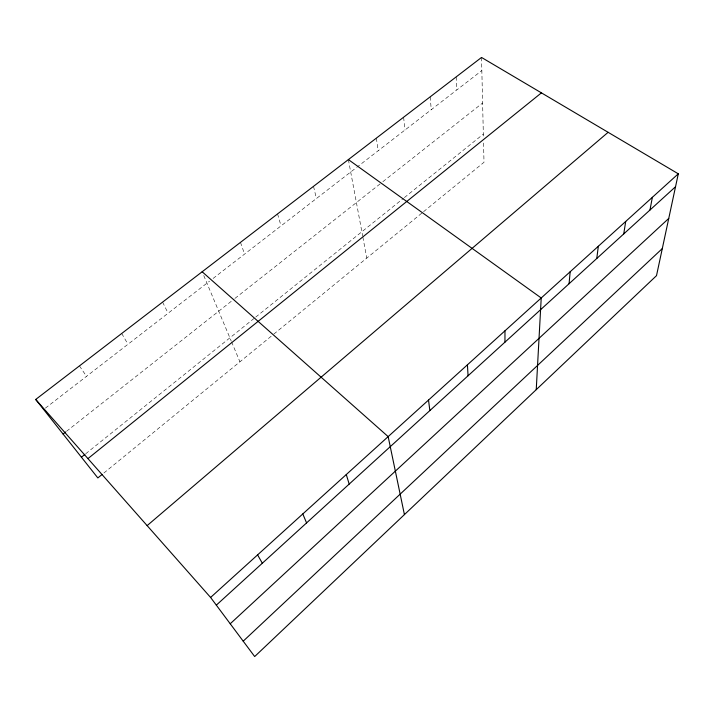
<?xml version="1.0" encoding="UTF-8"?>
<svg xmlns="http://www.w3.org/2000/svg" width="714" height="714" viewBox="0 0 714 714"><rect width="100%" height="100%" fill="white"/><g stroke="black" fill="none" stroke-linecap="round" stroke-linejoin="round"><path stroke-width="0.54" stroke-dasharray="3.57 2.68" d="M103.887 473.007L272.971 334.786M273.819 334.09L422.724 212.37M423.563 211.692L484.003 162.283L483.521 141.693M85.742 453.738L254.853 317.792M255.71 317.105L403.526 198.269M404.383 197.582L483.342 134.107M66.536 431.283L234.13 299.05M234.986 298.372L381.133 183.07M382.838 181.722L482.602 103.003M45.393 408.14L209.577 281.155M213.084 278.451L355.858 168.022M356.714 167.353L481.834 70.579M79.441 365.907L86.519 376.332M121.719 333.483L127.984 344.264M162.605 302.111L168.111 313.232M203.758 275.568L231.149 340.855M231.568 341.845L239.931 361.793M240.466 242.376L244.581 254.086M277.567 213.923L281.048 225.883M313.517 186.336L316.4 198.537M348.378 159.588L362.65 235.977M362.846 237.03L366.782 258.102M376.332 138.15L378.206 150.734M403.588 117.239L405.052 129.975M430.194 96.827L431.256 109.706M456.166 76.907L456.844 89.91M481.531 57.45L483.414 137.356"/><path stroke-width="1.07" d="M504.95 342.167L504.976 330.814M536.241 389.657L541.221 297.979L348.378 159.588M569.067 283.744L570.174 271.748M596.77 258.504L598.332 246.25M623.733 233.933L625.714 221.447M649.972 210.023L652.364 197.314M678.3 173.814L656.505 275.658L254.675 656.55L210.594 597.457L35.7 399.465L481.531 57.45L678.3 173.814L210.594 597.457M243.206 641.172L662.306 248.57M230.229 623.777L668.75 218.43M216.333 605.142L675.533 186.729M147.138 525.62L608.114 132.313M102.156 474.417L97.845 477.943L35.7 399.465M87.947 458.611L541.417 92.865M81.432 457.21L84.877 454.434M63.064 434.023L65.67 431.97M202.16 271.766L388.157 436.62L404.419 514.607M257.602 554.876L262.324 563.239M302.798 513.937L306.574 522.916M346.281 474.551L349.191 484.083M428.516 400.063L429.855 410.586M467.429 364.818L468.063 375.778"/></g></svg>
